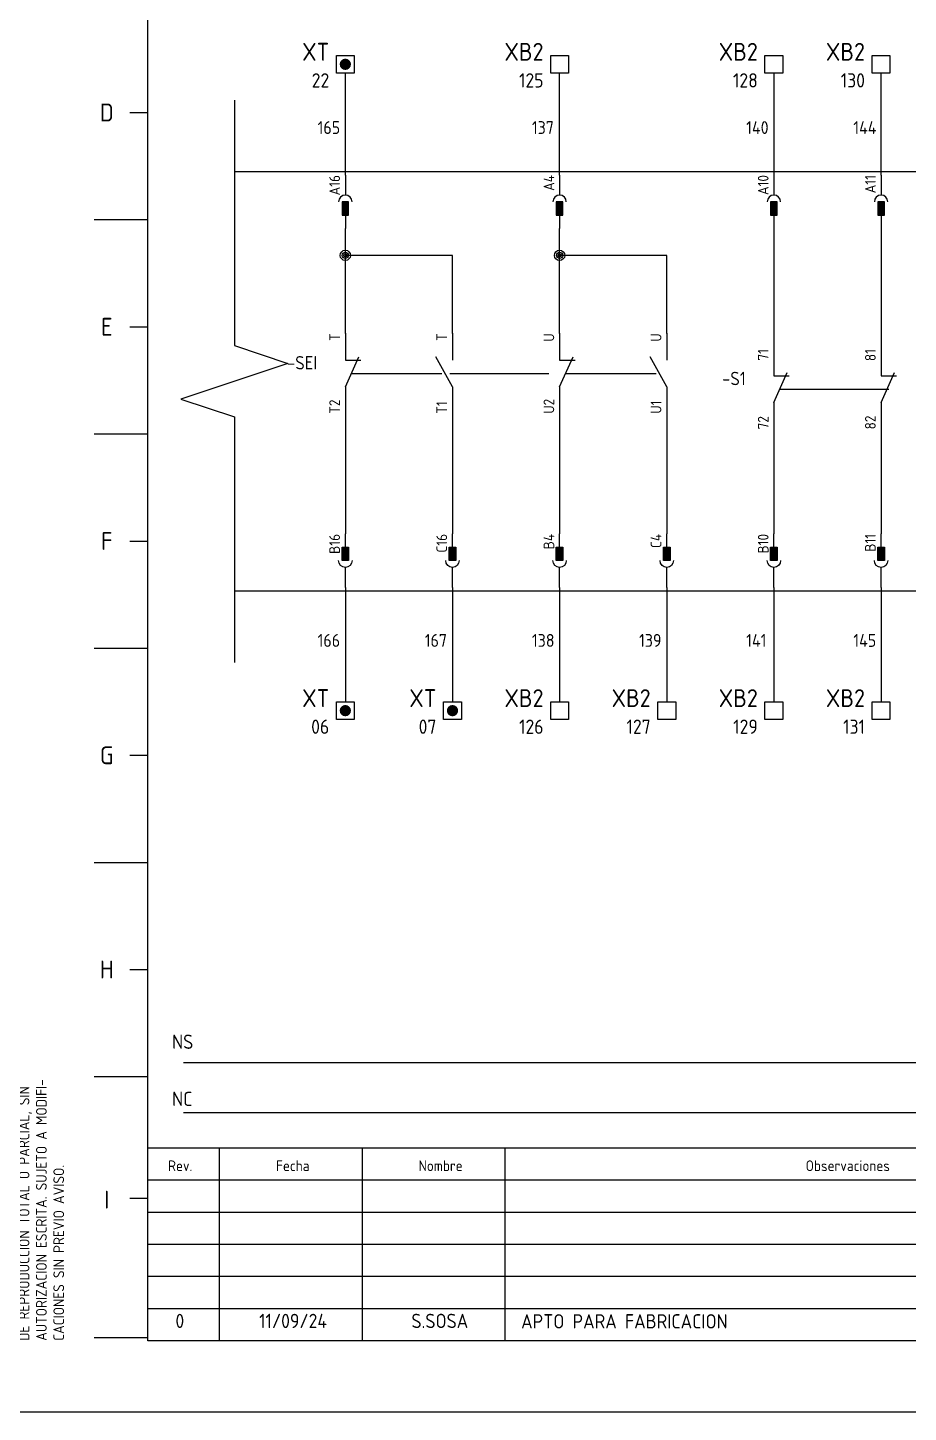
# Model space of a CAD drawing. Header units: millimetres. Extents: x 2272 to 7312, y -3839 to -3184.
# Drawn here: x 4379.7 to 4503, y -3492.6 to -3298.7 of the extents above; entities that cross this region are included whole.
import ezdxf
from ezdxf.enums import TextEntityAlignment as Align

# ---------------------------------------------------------------- set-up
doc = ezdxf.new("R2010")
doc.units = ezdxf.units.MM
for name, color, linetype in [('AUXILIAR', 30, 'Continuous'), ('CABLES', 3, 'Continuous'), ('LINK', 7, 'Continuous'), ('SYMS', 7, 'Continuous'), ('TAGS', 7, 'Continuous'), ('TERMS', 7, 'Continuous'), ('TEXTOS', 3, 'Continuous')]:
    doc.layers.add(name, color=color, linetype=linetype)
doc.styles.add('ROMANS', font='isocp3.shx')
doc.styles.add('style1', font='arial.ttf', dxfattribs={"height": 1})
doc.styles.add('style2', font='romab___.ttf', dxfattribs={"height": 1})
doc.styles.add('WD_IEC', font='ISOCP2.shx', dxfattribs={"width": 0.9, "height": 4})

# ---------------------------------------------------------------- blocks, each defined once
blk = doc.blocks.new('VC02JP1')
for p, q in [((0, 5), (0, 1.25)), ((0, -2.5), (0, -5))]:
    blk.add_line(p, q)
blk.add_lwpolyline([(0.62, 0), (-0.62, 0), (-0.62, -2.5), (0.62, -2.5)], close=True)
blk.add_arc((0, 0), 1.25, 0, 180)
blk.add_solid([(0.62, -2.5), (0.62, 0), (-0.62, -2.5), (-0.62, 0)])
at = {"style": 'WD_IEC'}
for tag, p in [('INST', (-5.25, 8)), ('LOC', (-5.25, 5)), ('TAG2', (-5.25, 2)), ('DESC1', (-5.25, -5.1)), ('DESC2', (-5.25, -8.1)), ('DESC3', (-5.25, -11.1))]:
    blk.add_attdef(tag, text='', height=2.5, dxfattribs=at).set_placement(p, align=Align.RIGHT)
at = {"style": 'WD_IEC', "flags": 1}
for tag, p, height in [('X2TERM01', (0, 5), 0.32), ('X2TERMDESC01', (0, 4.48), 0.32), ('X4LINK', (-1.25, -1.25), 0.32), ('X1LINK', (1.25, -1.25), 0.32), ('X8TERM01', (0, -5), 0.32), ('FAMILY', (2.75, -4.25), 1), ('X8TERMDESC01', (0, -5.52), 0.32)]:
    blk.add_attdef(tag, p, '', height=height, dxfattribs=at)
at = {"style": 'WD_IEC'}
blk.add_attdef('TERM01', text='', height=2, rotation=90, dxfattribs=at).set_placement((-1, 5), align=Align.RIGHT)
blk = doc.blocks.new('VSW22')
for p, q in [((0, 7.5), (0, 2.5)), ((0, -2.5), (2.5, 3.12)), ((0, 2.5), (2.87, 2.5)), ((0, -2.5), (0, -7.5))]:
    blk.add_line(p, q)
at = {"style": 'WD_IEC'}
for tag, p in [('INST', (-5.25, 7.75)), ('LOC', (-5.25, 4.25)), ('TAG2', (-5.25, 0.75)), ('XREF', (-5.25, -3.75)), ('DESC1', (-5.25, -7.6)), ('DESC2', (-5.25, -11.1)), ('DESC3', (-5.25, -14.6)), ('WDTAGALT', (-5.5, -17.62))]:
    blk.add_attdef(tag, text='', height=2.5, dxfattribs=at).set_placement(p, align=Align.RIGHT)
at = {"style": 'WD_IEC', "flags": 1}
for tag, p, height in [('X2TERM01', (0, 7.5), 0.32), ('X4LINK', (-2, 0), 0.32), ('X1LINK', (1.11, 0), 0.32), ('CONTACT', (4, -3.5), 1), ('FAMILY', (4, -5), 1), ('COMMON', (5.25, -4.75), 1), ('X8TERM02', (0, -7.5), 0.32)]:
    blk.add_attdef(tag, p, '', height=height, dxfattribs=at)
at = {"style": 'WD_IEC'}
blk.add_attdef('TERM01', text='', height=2, rotation=90, dxfattribs=at).set_placement((-1, 7.5), align=Align.RIGHT)
blk.add_attdef('TERM02', (-1, -7.5), '', height=2, rotation=90, dxfattribs=at)
blk = doc.blocks.new('VT0001')
for p, q in [((-1.25, -1.25), (-1.25, 1.25)), ((-1.25, 1.25), (1.25, 1.25)), ((1.25, 1.25), (1.25, -1.25)), ((1.25, -1.25), (-1.25, -1.25))]:
    blk.add_line(p, q)
at = {"style": 'WD_IEC', "flags": 1}
for tag, p, height in [('ASSYCODE', (2.75, 10.75), 1), ('CATDESC', (2.75, 9.25), 1), ('MFG', (2.75, 7.25), 1.5), ('CAT', (2.75, 4.75), 1.5), ('X2PIN01', (0, 2.25), 0.25), ('X2TERMDESC01', (0, 1.75), 0.4), ('X4PIN01', (-1.25, 1), 0.25), ('X4TERM01', (-1.25, 0), 0.25), ('X4TERMDESC01', (-1.25, 0.5), 0.4), ('STRIPSEQ', (0, 0), 0.025), ('X2TERM01', (0, 1.25), 0.25), ('X8PIN01', (0, -0.25), 0.25), ('X1PIN01', (1.25, 1), 0.25), ('X1TERM01', (1.25, 0), 0.25), ('X1TERMDESC01', (1.25, 0.5), 0.4), ('LINKTERM', (0, -0.04), 0.025), ('X8TERM01', (0, -1.25), 0.25), ('X8TERMDESC01', (0, -0.75), 0.4)]:
    blk.add_attdef(tag, p, '', height=height, dxfattribs=at)
at = {"style": 'WD_IEC'}
for tag, p in [('INST', (-2.25, 6.5)), ('LOC', (-2.25, 3.5)), ('DESC1', (-2.25, -6.25)), ('DESC2', (-2.25, -9.25)), ('DESC3', (-2.25, -12.25))]:
    blk.add_attdef(tag, text='', height=2.5, dxfattribs=at).set_placement(p, align=Align.RIGHT)
at = {"style": 'WD_IEC', "flags": 8}
for tag, height, p in [('TAGSTRIP', 2.5, (-2.25, 0.5)), ('TERM01', 2, (-2.25, -3.25))]:
    blk.add_attdef(tag, text='', height=height, dxfattribs=at).set_placement(p, align=Align.RIGHT)
blk = doc.blocks.new('VSW21')
for p, q in [((0, 7.5), (0, 2.5)), ((0, -2.5), (-3.125, 3.125)), ((0, -2.5), (0, -7.5))]:
    blk.add_line(p, q)
at = {"style": 'WD_IEC'}
for tag, p in [('INST', (-5.25, 7.75)), ('LOC', (-5.25, 4.25)), ('TAG2', (-5.25, 0.75)), ('XREF', (-5.25, -3.75)), ('DESC1', (-5.25, -7.6)), ('DESC2', (-5.25, -11.1)), ('DESC3', (-5.25, -14.6)), ('WDTAGALT', (-5, -18))]:
    blk.add_attdef(tag, text='', height=2.5, dxfattribs=at).set_placement(p, align=Align.RIGHT)
at = {"style": 'WD_IEC', "flags": 1}
for tag, p, height in [('X2TERM01', (0, 7.5), 0.32), ('X4LINK', (-2, 0), 0.32), ('X1LINK', (-0.5, 0), 0.32), ('CONTACT', (4, -3.5), 1), ('FAMILY', (4, -5), 1), ('COMMON', (5.25, -4.75), 1), ('X8TERM02', (0, -7.5), 0.32)]:
    blk.add_attdef(tag, p, '', height=height, dxfattribs=at)
at = {"style": 'WD_IEC'}
blk.add_attdef('TERM01', text='', height=2, rotation=90, dxfattribs=at).set_placement((-1, 7.5), align=Align.RIGHT)
blk.add_attdef('TERM02', (-1, -7.5), '', height=2, rotation=90, dxfattribs=at)
blk = doc.blocks.new('WDDOT')
for radius in [0.72, 0.449, 0.223]:
    blk.add_circle((0, 0), radius)
blk = doc.blocks.new('A3-Funcional')
at = {"color": 1, "linetype": 'Continuous'}
for p, q in [((25, 10), (25, 287)), ((410, 37), (25, 37)), ((410, 10), (25, 10))]:
    blk.add_line(p, q, dxfattribs=at)
at = {"color": 2, "linetype": 'Continuous'}
for p, q in [((35, 37), (35, 10)), ((55, 37), (55, 10)), ((75, 37), (75, 10)), ((180, 32.5), (25, 32.5)), ((180, 28), (25, 28)), ((180, 23.5), (25, 23.5)), ((180, 19), (25, 19)), ((180, 14.5), (25, 14.5))]:
    blk.add_line(p, q, dxfattribs=at)
at = {"color": 11}
blk.add_lwpolyline([(0, 0), (0, 297), (420, 297), (420, 0)], close=True, dxfattribs=at)
at = {"layer": 'TEXTOS', "color": 3}
for p, q in [((22.5, 182), (25, 182)), ((17.5, 167), (25, 167)), ((22.5, 152), (25, 152)), ((17.5, 137), (25, 137)), ((22.5, 122), (25, 122)), ((17.5, 107), (25, 107)), ((22.5, 92), (25, 92)), ((17.5, 77), (25, 77)), ((22.5, 62), (25, 62)), ((17.5, 47), (25, 47)), ((22.5, 30), (25, 30)), ((17.5, 10.5), (25, 10.5))]:
    blk.add_line(p, q, dxfattribs=at)
at = {"layer": 'TEXTOS', "color": 3, "style": 'ROMANS'}
for s, p in [('D', (19.26, 182)), ('E', (19.26, 152)), ('F', (19.26, 122)), ('G', (19.26, 92)), ('H', (19.26, 62)), ('I', (19.26, 29.78))]:
    blk.add_text(s, height=2.5, dxfattribs=at).set_placement(p, align=Align.MIDDLE)
at = {"layer": 'TEXTOS', "color": 3, "linetype": 'Continuous', "style": 'ROMANS'}
for s, p in [('AUTORIZACION ESCRITA. SUJETO A MODIFI-', (10.86, 10.01)), ('DE REPRODUCCION TOTAL O PARCIAL, SIN', (8.43, 10.01)), ('CACIONES SIN PREVIO AVISO.', (13.29, 10.01))]:
    blk.add_text(s, height=1.5, rotation=90, dxfattribs=at).set_placement(p)
at = {"layer": 'TEXTOS', "color": 4, "linetype": 'Continuous', "style": 'ROMANS'}
blk.add_text('Rev.', height=1.5, dxfattribs=at).set_placement((27.84, 33.77))
for s, p in [('Fecha', (45.3, 34.53)), ('Nombre', (66, 34.53)), ('Observaciones', (123, 34.53))]:
    blk.add_text(s, height=1.5, dxfattribs=at).set_placement(p, align=Align.MIDDLE)
at = {"layer": 'TEXTOS', "color": 7, "linetype": 'Continuous', "style": 'style2', "width": 0.8}
blk.add_attdef('CLIENTE', (295.02, 31.81), '', height=3.5, dxfattribs=at)
at = {"layer": 'TEXTOS', "color": 7, "style": 'style2'}
blk.add_attdef('NºOBRA', text='', height=4, dxfattribs=at).set_placement((380.19, 28), align=Align.CENTER)
at = {"layer": 'TEXTOS', "style": 'ROMANS'}
for tag, p in [('04/01/01', (204.48, 27.37)), ('NAMEDIB', (224.48, 27.33)), ('FECHREV', (204.48, 20.11)), ('NAMEREV', (224.48, 20.1)), ('FECHAPR', (204.48, 12.61)), ('NAMEAPR', (224.48, 12.6))]:
    blk.add_attdef(tag, text='', height=2, dxfattribs=at).set_placement(p, align=Align.CENTER)
at = {"layer": 'TEXTOS', "color": 7, "style": 'style1'}
blk.add_attdef('OBRA', (295.02, 26.8), '', height=2.5, dxfattribs=at)
at = {"layer": 'TEXTOS', "color": 7, "linetype": 'Continuous', "style": 'style1'}
for tag, p in [('0/0', (403.7, 28)), ('1088-01MP01', (379.98, 18.5)), ('REVCLIENTE', (403.7, 18.5)), ('1088-01MP01', (379.98, 11.43)), ('REV', (403.7, 11.19))]:
    blk.add_attdef(tag, text='', height=2.5, dxfattribs=at).set_placement(p, align=Align.CENTER)
at = {"layer": 'TEXTOS', "color": 7, "style": 'style1', "width": 0.85}
for tag, p in [('DESCRIPCION1', (332.01, 20.37)), ('DESCRIPCION2', (332.01, 16.29)), ('DESCRIPCION3', (332.01, 12.18))]:
    blk.add_attdef(tag, text='', height=2.5, dxfattribs=at).set_placement(p, align=Align.CENTER)

msp = doc.modelspace()

# ---------------------------------------------------------------- hatches: boundary and pattern name
h = msp.add_hatch(color=5)
h.dxf.hatch_style = 1
h.set_gradient(color1=(0, 0, 255), one_color=1, tint=1)
edge = h.paths.add_edge_path()
edge.add_arc((4424.16, -3303.81), 0.793, 0, 360)
h = msp.add_hatch(color=5)
h.dxf.hatch_style = 1
h.set_gradient(color1=(0, 0, 255), one_color=1, tint=1)
edge = h.paths.add_edge_path()
edge.add_arc((4424.16, -3394.31), 0.793, 0, 360)
h = msp.add_hatch(color=5)
h.dxf.hatch_style = 1
h.set_gradient(color1=(0, 0, 255), one_color=1, tint=1)
edge = h.paths.add_edge_path()
edge.add_arc((4439.16, -3394.31), 0.793, 0, 360)

# ---------------------------------------------------------------- linework, layer by layer
for p, q in [((4424.16, -3319.31), (4424.16, -3305.06)), ((4454.16, -3319.31), (4454.16, -3305.06)), ((4484.16, -3305.06), (4484.16, -3319.31)), ((4499.16, -3319.31), (4499.16, -3305.06)), ((4424.16, -3341.48), (4424.16, -3326.81)), ((4454.16, -3341.48), (4454.16, -3326.81)), ((4484.16, -3326.81), (4484.16, -3343.68)), ((4499.16, -3326.81), (4499.16, -3343.68)), ((4439.16, -3330.56), (4424.16, -3330.56)), ((4439.16, -3341.48), (4439.16, -3330.56)), ((4469.16, -3330.56), (4454.16, -3330.56)), ((4469.16, -3341.48), (4469.16, -3330.56)), ((4424.16, -3348.98), (4424.16, -3369.56)), ((4439.16, -3348.98), (4439.16, -3369.56)), ((4454.16, -3348.98), (4454.16, -3369.56)), ((4469.16, -3348.98), (4469.16, -3369.56)), ((4484.16, -3354.93), (4484.16, -3369.56)), ((4499.16, -3354.93), (4499.16, -3369.56)), ((4424.16, -3377.06), (4424.16, -3393.06)), ((4439.16, -3377.06), (4439.16, -3393.06)), ((4454.16, -3377.06), (4454.16, -3393.06)), ((4469.16, -3377.06), (4469.16, -3393.06)), ((4484.16, -3377.06), (4484.16, -3393.06)), ((4499.16, -3377.06), (4499.16, -3393.06))]:
    msp.add_line(p, q)
at = {"layer": 'AUXILIAR'}
for p, q in [((4401.5, -3443.56), (4776.5, -3443.56)), ((4401.5, -3450.56), (4482.66, -3450.56)), ((4482.66, -3450.56), (4776.5, -3450.56))]:
    msp.add_line(p, q, dxfattribs=at)
for points in [[(4408.63, -3308.81), (4408.63, -3343.18), (4416.13, -3345.68), (4401.13, -3350.68), (4408.63, -3353.18), (4408.63, -3387.56)], [(4408.63, -3318.81), (4519.63, -3318.81), (4519.63, -3377.56), (4408.63, -3377.56)]]:
    msp.add_lwpolyline(points, dxfattribs=at)
at = {"layer": 'LINK'}
for points in [[(4425, -3347.1), (4437.66, -3347.1)], [(4438.79, -3347.1), (4452.66, -3347.1)], [(4455, -3347.1), (4467.66, -3347.1)], [(4485, -3349.31), (4500.26, -3349.31)]]:
    msp.add_lwpolyline(points, dxfattribs=at)

# ---------------------------------------------------------------- block references
for name, p in [('A3-Funcional', (4371.5, -3492.56)), ('WDDOT', (4424.16, -3330.56)), ('WDDOT', (4454.16, -3330.56))]:
    msp.add_blockref(name, p)
at = {"layer": 'SYMS'}
ref = msp.add_blockref('VT0001', (4424.16, -3303.81), dxfattribs=at)
ref.add_attrib('TERM01', '22', dxfattribs={"layer": 'TERMS', "height": 2, "style": 'WD_IEC', "flags": 8}).set_placement((4421.91, -3307.06), align=Align.RIGHT)
ref.add_attrib('TAGSTRIP', 'XT', dxfattribs={"layer": 'TAGS', "height": 2.5, "style": 'WD_IEC', "flags": 8}).set_placement((4421.91, -3303.31), align=Align.RIGHT)
ref = msp.add_blockref('VT0001', (4454.16, -3303.81), dxfattribs=at)
ref.add_attrib('TERM01', '125', dxfattribs={"layer": 'TERMS', "height": 2, "style": 'WD_IEC', "flags": 8}).set_placement((4451.91, -3307.06), align=Align.RIGHT)
ref.add_attrib('TAGSTRIP', 'XB2', dxfattribs={"layer": 'TAGS', "height": 2.5, "style": 'WD_IEC', "flags": 8}).set_placement((4451.91, -3303.31), align=Align.RIGHT)
ref = msp.add_blockref('VT0001', (4484.16, -3303.81), dxfattribs=at)
ref.add_attrib('TERM01', '128', dxfattribs={"layer": 'TERMS', "height": 2, "style": 'WD_IEC', "flags": 8}).set_placement((4481.91, -3307.06), align=Align.RIGHT)
ref.add_attrib('TAGSTRIP', 'XB2', dxfattribs={"layer": 'TAGS', "height": 2.5, "style": 'WD_IEC', "flags": 8}).set_placement((4481.91, -3303.31), align=Align.RIGHT)
ref = msp.add_blockref('VT0001', (4499.16, -3303.81), dxfattribs=at)
ref.add_attrib('TERM01', '130', dxfattribs={"layer": 'TERMS', "height": 2, "style": 'WD_IEC', "flags": 8}).set_placement((4496.91, -3307.06), align=Align.RIGHT)
ref.add_attrib('TAGSTRIP', 'XB2', dxfattribs={"layer": 'TAGS', "height": 2.5, "style": 'WD_IEC', "flags": 8}).set_placement((4496.91, -3303.31), align=Align.RIGHT)
ref = msp.add_blockref('VC02JP1', (4424.16, -3323.06), dxfattribs=dict(at, xscale=0.75, yscale=0.75, zscale=0.75))
ref.add_attrib('TERM01', 'A16', dxfattribs={"layer": 'TERMS', "height": 1.5, "rotation": 90, "style": 'WD_IEC'}).set_placement((4423.41, -3319.31), align=Align.RIGHT)
ref = msp.add_blockref('VC02JP1', (4454.16, -3323.06), dxfattribs=dict(at, xscale=0.75, yscale=0.75, zscale=0.75))
ref.add_attrib('TERM01', 'A4', dxfattribs={"layer": 'TERMS', "height": 1.5, "rotation": 90, "style": 'WD_IEC'}).set_placement((4453.41, -3319.31), align=Align.RIGHT)
ref = msp.add_blockref('VC02JP1', (4484.16, -3323.06), dxfattribs=dict(at, xscale=0.75, yscale=0.75, zscale=0.75))
ref.add_attrib('TERM01', 'A10', dxfattribs={"layer": 'TERMS', "height": 1.5, "rotation": 90, "style": 'WD_IEC'}).set_placement((4483.41, -3319.31), align=Align.RIGHT)
ref = msp.add_blockref('VC02JP1', (4499.16, -3323.06), dxfattribs=dict(at, xscale=0.75, yscale=0.75, zscale=0.75))
ref.add_attrib('TERM01', 'A11', dxfattribs={"layer": 'TERMS', "height": 1.5, "rotation": 90, "style": 'WD_IEC'}).set_placement((4498.41, -3319.31), align=Align.RIGHT)
ref = msp.add_blockref('VSW22', (4424.16, -3347.1), dxfattribs=dict(at, xscale=0.75, yscale=0.75, zscale=0.75))
ref.add_attrib('TERM02', 'T2', (4423.41, -3352.73), dxfattribs={"layer": 'TERMS', "height": 1.5, "rotation": 90, "style": 'WD_IEC'})
ref.add_attrib('TERM01', 'T', dxfattribs={"layer": 'TERMS', "height": 1.5, "rotation": 90, "style": 'WD_IEC'}).set_placement((4423.41, -3341.48), align=Align.RIGHT)
ref.add_attrib('TAG2', '-SEI', dxfattribs={"layer": 'TAGS', "height": 1.875, "style": 'WD_IEC'}).set_placement((4420.23, -3346.54), align=Align.RIGHT)
ref = msp.add_blockref('VSW21', (4439.16, -3347.1), dxfattribs=dict(at, xscale=0.75, yscale=0.75, zscale=0.75))
ref.add_attrib('TERM02', 'T1', (4438.41, -3352.73), dxfattribs={"layer": 'TERMS', "height": 1.5, "rotation": 90, "style": 'WD_IEC'})
ref.add_attrib('TERM01', 'T', dxfattribs={"layer": 'TERMS', "height": 1.5, "rotation": 90, "style": 'WD_IEC'}).set_placement((4438.41, -3341.48), align=Align.RIGHT)
ref = msp.add_blockref('VSW22', (4454.16, -3347.1), dxfattribs=dict(at, xscale=0.75, yscale=0.75, zscale=0.75))
ref.add_attrib('TERM02', 'U2', (4453.41, -3352.73), dxfattribs={"layer": 'TERMS', "height": 1.5, "rotation": 90, "style": 'WD_IEC'})
ref.add_attrib('TERM01', 'U', dxfattribs={"layer": 'TERMS', "height": 1.5, "rotation": 90, "style": 'WD_IEC'}).set_placement((4453.41, -3341.48), align=Align.RIGHT)
ref = msp.add_blockref('VSW21', (4469.16, -3347.1), dxfattribs=dict(at, xscale=0.75, yscale=0.75, zscale=0.75))
ref.add_attrib('TERM02', 'U1', (4468.41, -3352.73), dxfattribs={"layer": 'TERMS', "height": 1.5, "rotation": 90, "style": 'WD_IEC'})
ref.add_attrib('TERM01', 'U', dxfattribs={"layer": 'TERMS', "height": 1.5, "rotation": 90, "style": 'WD_IEC'}).set_placement((4468.41, -3341.48), align=Align.RIGHT)
ref = msp.add_blockref('VSW22', (4484.16, -3349.31), dxfattribs=dict(at, xscale=0.75, yscale=0.75, zscale=0.75))
ref.add_attrib('TERM02', '72', (4483.41, -3354.93), dxfattribs={"layer": 'TERMS', "height": 1.5, "rotation": 90, "style": 'WD_IEC'})
ref.add_attrib('TERM01', '71', dxfattribs={"layer": 'TERMS', "height": 1.5, "rotation": 90, "style": 'WD_IEC'}).set_placement((4483.41, -3343.68), align=Align.RIGHT)
ref.add_attrib('TAG2', '-S1', dxfattribs={"layer": 'TAGS', "height": 1.875, "style": 'WD_IEC'}).set_placement((4480.23, -3348.74), align=Align.RIGHT)
ref = msp.add_blockref('VSW22', (4499.16, -3349.31), dxfattribs=dict(at, xscale=0.75, yscale=0.75, zscale=0.75))
ref.add_attrib('TERM02', '82', (4498.41, -3354.93), dxfattribs={"layer": 'TERMS', "height": 1.5, "rotation": 90, "style": 'WD_IEC'})
ref.add_attrib('TERM01', '81', dxfattribs={"layer": 'TERMS', "height": 1.5, "rotation": 90, "style": 'WD_IEC'}).set_placement((4498.41, -3343.68), align=Align.RIGHT)
ref = msp.add_blockref('VC02JP1', (4424.16, -3373.31), dxfattribs=dict(at, xscale=-0.75, yscale=0.75, zscale=0.75, rotation=180))
ref.add_attrib('TERM01', 'B16', dxfattribs={"layer": 'TERMS', "height": 1.5, "rotation": 90, "style": 'WD_IEC'}).set_placement((4423.41, -3369.56), align=Align.RIGHT)
ref = msp.add_blockref('VC02JP1', (4439.16, -3373.31), dxfattribs=dict(at, xscale=-0.75, yscale=0.75, zscale=0.75, rotation=180))
ref.add_attrib('TERM01', 'C16', dxfattribs={"layer": 'TERMS', "height": 1.5, "rotation": 90, "style": 'WD_IEC'}).set_placement((4438.41, -3369.56), align=Align.RIGHT)
ref = msp.add_blockref('VC02JP1', (4454.16, -3373.31), dxfattribs=dict(at, xscale=-0.75, yscale=0.75, zscale=0.75, rotation=180))
ref.add_attrib('TERM01', 'B4', dxfattribs={"layer": 'TERMS', "height": 1.5, "rotation": 90, "style": 'WD_IEC'}).set_placement((4453.41, -3369.56), align=Align.RIGHT)
ref = msp.add_blockref('VC02JP1', (4469.16, -3373.31), dxfattribs=dict(at, xscale=-0.75, yscale=0.75, zscale=0.75, rotation=180))
ref.add_attrib('TERM01', 'C4', dxfattribs={"layer": 'TERMS', "height": 1.5, "rotation": 90, "style": 'WD_IEC'}).set_placement((4468.41, -3369.56), align=Align.RIGHT)
ref = msp.add_blockref('VC02JP1', (4484.16, -3373.31), dxfattribs=dict(at, xscale=-0.75, yscale=0.75, zscale=0.75, rotation=180))
ref.add_attrib('TERM01', 'B10', dxfattribs={"layer": 'TERMS', "height": 1.5, "rotation": 90, "style": 'WD_IEC'}).set_placement((4483.41, -3369.56), align=Align.RIGHT)
ref = msp.add_blockref('VC02JP1', (4499.16, -3373.31), dxfattribs=dict(at, xscale=-0.75, yscale=0.75, zscale=0.75, rotation=180))
ref.add_attrib('TERM01', 'B11', dxfattribs={"layer": 'TERMS', "height": 1.5, "rotation": 90, "style": 'WD_IEC'}).set_placement((4498.41, -3369.56), align=Align.RIGHT)
ref = msp.add_blockref('VT0001', (4424.16, -3394.31), dxfattribs=at)
ref.add_attrib('TERM01', '06', dxfattribs={"layer": 'TERMS', "height": 2, "style": 'WD_IEC', "flags": 8}).set_placement((4421.91, -3397.56), align=Align.RIGHT)
ref.add_attrib('TAGSTRIP', 'XT', dxfattribs={"layer": 'TAGS', "height": 2.5, "style": 'WD_IEC', "flags": 8}).set_placement((4421.91, -3393.81), align=Align.RIGHT)
ref = msp.add_blockref('VT0001', (4439.16, -3394.31), dxfattribs=at)
ref.add_attrib('TERM01', '07', dxfattribs={"layer": 'TERMS', "height": 2, "style": 'WD_IEC', "flags": 8}).set_placement((4436.91, -3397.56), align=Align.RIGHT)
ref.add_attrib('TAGSTRIP', 'XT', dxfattribs={"layer": 'TAGS', "height": 2.5, "style": 'WD_IEC', "flags": 8}).set_placement((4436.91, -3393.81), align=Align.RIGHT)
ref = msp.add_blockref('VT0001', (4454.16, -3394.31), dxfattribs=at)
ref.add_attrib('TERM01', '126', dxfattribs={"layer": 'TERMS', "height": 2, "style": 'WD_IEC', "flags": 8}).set_placement((4451.91, -3397.56), align=Align.RIGHT)
ref.add_attrib('TAGSTRIP', 'XB2', dxfattribs={"layer": 'TAGS', "height": 2.5, "style": 'WD_IEC', "flags": 8}).set_placement((4451.91, -3393.81), align=Align.RIGHT)
ref = msp.add_blockref('VT0001', (4469.16, -3394.31), dxfattribs=at)
ref.add_attrib('TERM01', '127', dxfattribs={"layer": 'TERMS', "height": 2, "style": 'WD_IEC', "flags": 8}).set_placement((4466.91, -3397.56), align=Align.RIGHT)
ref.add_attrib('TAGSTRIP', 'XB2', dxfattribs={"layer": 'TAGS', "height": 2.5, "style": 'WD_IEC', "flags": 8}).set_placement((4466.91, -3393.81), align=Align.RIGHT)
ref = msp.add_blockref('VT0001', (4484.16, -3394.31), dxfattribs=at)
ref.add_attrib('TERM01', '129', dxfattribs={"layer": 'TERMS', "height": 2, "style": 'WD_IEC', "flags": 8}).set_placement((4481.91, -3397.56), align=Align.RIGHT)
ref.add_attrib('TAGSTRIP', 'XB2', dxfattribs={"layer": 'TAGS', "height": 2.5, "style": 'WD_IEC', "flags": 8}).set_placement((4481.91, -3393.81), align=Align.RIGHT)
ref = msp.add_blockref('VT0001', (4499.16, -3394.31), dxfattribs=at)
ref.add_attrib('TERM01', '131', dxfattribs={"layer": 'TERMS', "height": 2, "style": 'WD_IEC', "flags": 8}).set_placement((4496.91, -3397.56), align=Align.RIGHT)
ref.add_attrib('TAGSTRIP', 'XB2', dxfattribs={"layer": 'TAGS', "height": 2.5, "style": 'WD_IEC', "flags": 8}).set_placement((4496.91, -3393.81), align=Align.RIGHT)

# ---------------------------------------------------------------- texts
at = {"char_height": 2, "attachment_point": 7, "style": 'ROMANS'}
for s, insert in [('NS', (4399.91, -3441.67)), ('NC', (4399.91, -3449.67))]:
    msp.add_mtext_dynamic_manual_height_columns(s, width=5.5849, gutter_width=10, heights=[0], dxfattribs=dict(at, insert=insert))
at = {"layer": 'CABLES', "char_height": 1.8, "attachment_point": 7, "style": 'ROMANS'}
for s, insert in [('165', (4420.28, -3313.57)), ('137', (4450.28, -3313.57)), ('140', (4480.28, -3313.57)), ('144', (4495.28, -3313.57)), ('166', (4420.28, -3385.38)), ('167', (4435.28, -3385.38)), ('138', (4450.28, -3385.38)), ('139', (4465.28, -3385.38)), ('141', (4480.28, -3385.38)), ('145', (4495.28, -3385.38))]:
    msp.add_mtext_dynamic_manual_height_columns(s, width=6.7539, gutter_width=9, heights=[0], dxfattribs=dict(at, insert=insert))
at = {"layer": 'TEXTOS', "char_height": 2, "attachment_point": 5, "style": 'ROMANS'}
for s, width, insert in [('0', 10.7021, (4400.99, -3479.76)), ('\\A1;11/09/24', 10.5263, (4416.84, -3479.76)), ('S.SOSA', 10.5263, (4437.39, -3479.76)), ('APTO PARA FABRICACION', 40.0316, (4463.22, -3479.82))]:
    msp.add_mtext_dynamic_manual_height_columns(s, width=width, gutter_width=10, heights=[0], dxfattribs=dict(at, insert=insert))

doc.saveas('drawing.dxf')
